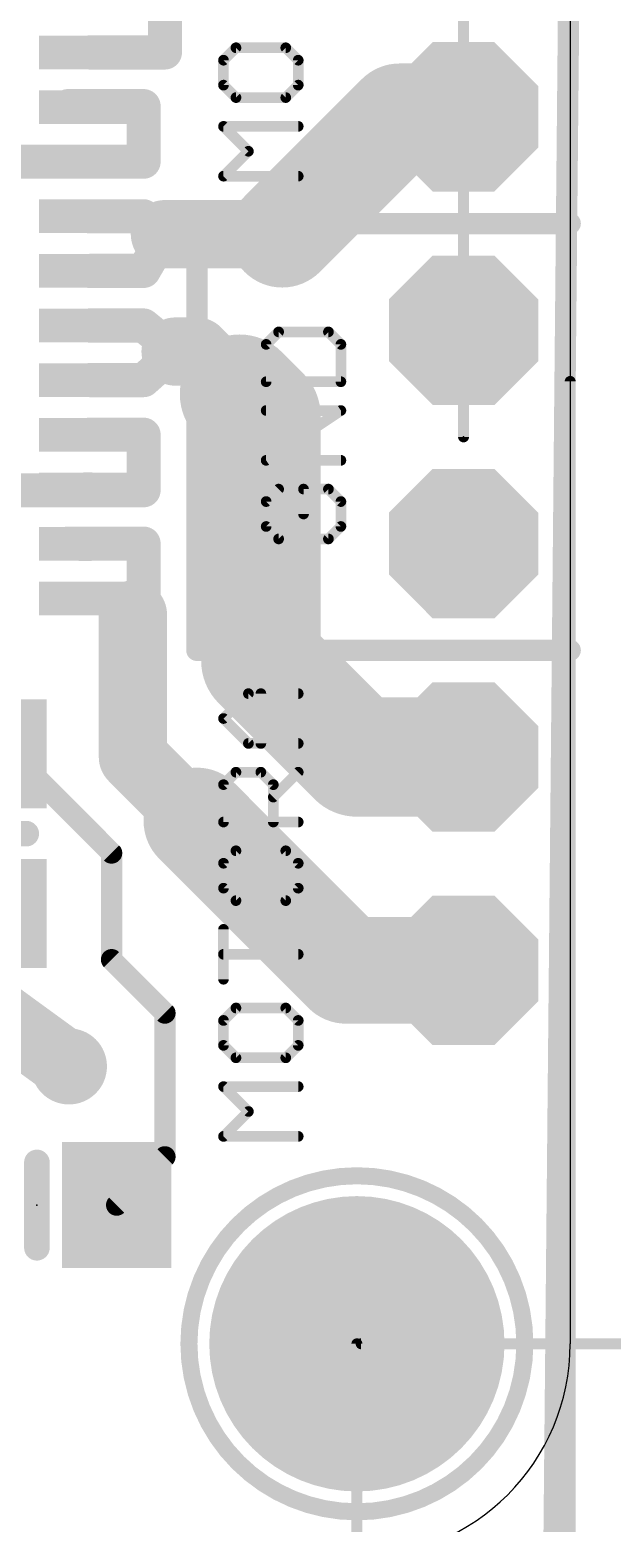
# Model space of a CAD drawing. Extents: x -5.2 to 31.1, y -9.3 to 38.1.
# Drawn here: x 12.62 to 19.55, y 0.41 to 18.18 of the extents above; entities that cross this region are included whole.
import ezdxf

# ---------------------------------------------------------------- set-up
doc = ezdxf.new("R2010")
doc.units = 0
for name, color, linetype in [('1', 12, 'CONTINUOUS'), ('16', 132, 'CONTINUOUS'), ('17', 110, 'CONTINUOUS'), ('18', 110, 'CONTINUOUS'), ('20', 53, 'CONTINUOUS'), ('21', 40, 'CONTINUOUS'), ('23', 40, 'CONTINUOUS'), ('47', 253, 'CONTINUOUS')]:
    doc.layers.add(name, color=color, linetype=linetype)

# ---------------------------------------------------------------- blocks, each defined once
blk = doc.blocks.new('RECT')
blk.add_solid([(-0.5, -0.5), (0.5, -0.5), (-0.5, 0.5), (0.5, 0.5)])
blk = doc.blocks.new('OCTAGONP')
at = {"const_width": 0.5}
blk.add_lwpolyline([(-0.25, -0.1036), (-0.25, 0.1036), (-0.1036, 0.25), (0.1036, 0.25), (0.25, 0.1036), (0.25, -0.1036), (0.1036, -0.25), (-0.1036, -0.25), (-0.25, -0.1036), (-0.25, 0.1036)], dxfattribs=at)
blk = doc.blocks.new('ROUNDP')
at = {"const_width": 0.5}
blk.add_lwpolyline([(0, -0.25, 1), (0, 0.25, 1), (0, -0.25)], format="xyb", dxfattribs=at)
blk = doc.blocks.new('ROUNDV')
at = {"const_width": 0.5}
blk.add_lwpolyline([(0, -0.25, 1), (0, 0.25, 1), (0, -0.25)], format="xyb", dxfattribs=at)

msp = doc.modelspace()

# ---------------------------------------------------------------- linework, layer by layer
at = {"layer": '1'}
for points, const_width in [([(14.224, 18.669), (14.224, 17.911)], 0.4064), ([(14.224, 17.911), (13.326, 17.911)], 0.4064), ([(17.018, 17.145), (15.621, 15.748)], 1.27), ([(17.78, 17.145), (17.018, 17.145)], 1.27), ([(13.97, 17.272), (13.072, 17.272)], 0.4064), ([(13.072, 17.272), (13.326, 17.261)], 0.4064), ([(13.97, 16.611), (13.97, 17.272)], 0.4064), ([(13.326, 16.611), (11.404, 16.611)], 0.4064), ([(13.326, 16.611), (13.97, 16.611)], 0.4064), ([(13.326, 15.961), (13.97, 15.961)], 0.4064), ([(13.97, 15.961), (14.224, 15.748)], 0.4064), ([(15.621, 15.748), (14.224, 15.748)], 0.8128), ([(14.224, 15.748), (13.97, 15.311)], 0.4064), ([(13.97, 15.311), (13.326, 15.311)], 0.4064), ([(13.97, 14.661), (13.326, 14.661)], 0.4064), ([(14.351, 14.351), (13.97, 14.661)], 0.4064), ([(14.351, 14.351), (14.605, 14.351)], 0.8128), ([(14.605, 14.351), (15.113, 13.843)], 0.8128), ([(13.97, 14.011), (14.351, 14.351)], 0.4064), ([(15.113, 13.843), (15.367, 13.589)], 1.4224), ([(15.367, 13.589), (15.367, 10.668)], 1.4224), ([(13.326, 14.011), (13.97, 14.011)], 0.4064), ([(13.97, 13.361), (13.326, 13.361)], 0.4064), ([(13.97, 12.7), (13.97, 13.361)], 0.4064), ([(13.072, 12.7), (11.811, 12.7)], 0.4064), ([(13.326, 12.711), (13.072, 12.7)], 0.4064), ([(13.072, 12.7), (13.97, 12.7)], 0.4064), ([(13.97, 12.065), (13.072, 12.065)], 0.4064), ([(13.072, 12.065), (13.326, 12.061)], 0.4064), ([(13.97, 11.411), (13.97, 12.065)], 0.4064), ([(13.843, 11.2201), (13.843, 9.525)], 0.8128), ([(13.326, 11.411), (13.843, 11.411)], 0.254), ([(13.843, 11.411), (13.843, 11.2201)], 0.254), ([(13.97, 11.411), (13.843, 11.411)], 0.254), ([(15.367, 10.668), (16.51, 9.525)], 1.4224), ([(16.51, 9.525), (17.78, 9.525)], 1.4224), ([(13.843, 9.525), (14.605, 8.763)], 0.8128), ([(12.409, 9.562), (13.589, 8.382)], 0.254), ([(14.605, 8.763), (16.383, 6.985)], 1.27), ([(13.589, 8.382), (13.589, 7.112)], 0.254), ([(16.383, 6.985), (17.78, 6.985)], 1.27), ([(13.589, 7.112), (14.224, 6.477)], 0.254), ([(13.081, 5.842), (12.15, 6.519)], 0.8128), ([(14.224, 6.477), (14.224, 4.765)], 0.254), ([(14.224, 4.765), (13.65, 4.191)], 0.254)]:
    msp.add_lwpolyline(points, dxfattribs=dict(at, const_width=const_width))
for points, const_width in [([(13.326, 18.0126, 1), (13.326, 17.8094)], 0.2032), ([(14.1224, 17.911, 1), (14.3256, 17.911)], 0.2032), ([(14.224, 17.8094, 1), (14.224, 18.0126)], 0.2032), ([(17.018, 17.4625, 1), (17.018, 16.8275)], 0.635), ([(17.2425, 16.9205, 1), (16.7935, 17.3695)], 0.635), ([(17.78, 16.8275, 1), (17.78, 17.4625)], 0.635), ([(13.072, 17.3736, 1), (13.072, 17.1704)], 0.2032), ([(13.0764, 17.3735, 1), (13.0676, 17.1705)], 0.2032), ([(13.3216, 17.1595, 1), (13.3304, 17.3625)], 0.2032), ([(14.0716, 17.272, 1), (13.8684, 17.272)], 0.2032), ([(13.97, 17.1704, 1), (13.97, 17.3736)], 0.2032), ([(13.326, 16.7126, 1), (13.326, 16.5094)], 0.2032), ([(13.326, 16.5094, 1), (13.326, 16.7126)], 0.2032), ([(13.8684, 16.611, 1), (14.0716, 16.611)], 0.2032), ([(13.97, 16.5094, 1), (13.97, 16.7126)], 0.2032), ([(15.3965, 15.9725, 1), (15.8455, 15.5235)], 0.635), ([(13.326, 16.0626, 1), (13.326, 15.8594)], 0.2032), ([(14.0353, 16.0388, 1), (13.9047, 15.8832)], 0.2032), ([(14.224, 15.9512, 1), (14.224, 15.5448)], 0.4064), ([(13.97, 15.8594, 1), (13.97, 16.0626)], 0.2032), ([(15.621, 15.5448, 1), (15.621, 15.9512)], 0.4064), ([(14.3118, 15.6969, 1), (14.1362, 15.7991)], 0.2032), ([(14.1587, 15.6702, 1), (14.2893, 15.8258)], 0.2032), ([(13.326, 15.4126, 1), (13.326, 15.2094)], 0.2032), ([(13.97, 15.2094, 1), (13.97, 15.4126)], 0.2032), ([(13.8822, 15.3621, 1), (14.0578, 15.2599)], 0.2032), ([(13.326, 14.7626, 1), (13.326, 14.5594)], 0.2032), ([(14.0341, 14.7398, 1), (13.9059, 14.5822)], 0.2032), ([(13.97, 14.5594, 1), (13.97, 14.7626)], 0.2032), ([(14.351, 14.5542, 1), (14.351, 14.1478)], 0.4064), ([(14.7487, 14.4947, 1), (14.4613, 14.2073)], 0.4064), ([(14.605, 14.1478, 1), (14.605, 14.5542)], 0.4064), ([(14.4186, 14.2752, 1), (14.2834, 14.4268)], 0.2032), ([(14.2869, 14.2722, 1), (14.4151, 14.4298)], 0.2032), ([(15.3644, 14.0944, 1), (14.8616, 13.5916)], 0.7112), ([(15.7226, 13.589, 1), (15.0114, 13.589)], 0.7112), ([(13.326, 14.1126, 1), (13.326, 13.9094)], 0.2032), ([(13.9024, 14.0868, 1), (14.0376, 13.9352)], 0.2032), ([(13.97, 13.9094, 1), (13.97, 14.1126)], 0.2032), ([(15.1156, 13.3376, 1), (15.6184, 13.8404)], 0.7112), ([(14.9693, 13.6993, 1), (15.2567, 13.9867)], 0.4064), ([(13.326, 13.4626, 1), (13.326, 13.2594)], 0.2032), ([(14.0716, 13.361, 1), (13.8684, 13.361)], 0.2032), ([(13.97, 13.2594, 1), (13.97, 13.4626)], 0.2032), ([(13.072, 12.8016, 1), (13.072, 12.5984)], 0.2032), ([(13.0676, 12.8015, 1), (13.0764, 12.5985)], 0.2032), ([(13.072, 12.5984, 1), (13.072, 12.8016)], 0.2032), ([(13.3304, 12.6095, 1), (13.3216, 12.8125)], 0.2032), ([(13.8684, 12.7, 1), (14.0716, 12.7)], 0.2032), ([(13.97, 12.5984, 1), (13.97, 12.8016)], 0.2032), ([(13.072, 12.1666, 1), (13.072, 11.9634)], 0.2032), ([(13.0736, 12.1666, 1), (13.0704, 11.9634)], 0.2032), ([(14.0716, 12.065, 1), (13.8684, 12.065)], 0.2032), ([(13.97, 11.9634, 1), (13.97, 12.1666)], 0.2032), ([(13.3244, 11.9594, 1), (13.3276, 12.1626)], 0.2032), ([(14.0462, 11.2201, 1), (13.6398, 11.2201)], 0.4064), ([(13.326, 11.4745, 1), (13.326, 11.3475)], 0.127), ([(13.9065, 11.411, 1), (13.7795, 11.411)], 0.127), ([(13.843, 11.4745, 1), (13.843, 11.3475)], 0.127), ([(13.8684, 11.411, 1), (14.0716, 11.411)], 0.2032), ([(13.843, 11.3475, 1), (13.843, 11.4745)], 0.127), ([(13.97, 11.3475, 1), (13.97, 11.4745)], 0.127), ([(15.6184, 10.9194, 1), (15.1156, 10.4166)], 0.7112), ([(13.7795, 11.2201, 1), (13.9065, 11.2201)], 0.127), ([(15.0114, 10.668, 1), (15.7226, 10.668)], 0.7112), ([(16.51, 9.8806, 1), (16.51, 9.1694)], 0.7112), ([(16.2586, 9.2736, 1), (16.7614, 9.7764)], 0.7112), ([(17.78, 9.1694, 1), (17.78, 9.8806)], 0.7112), ([(13.9867, 9.6687, 1), (13.6993, 9.3813)], 0.4064), ([(13.6398, 9.525, 1), (14.0462, 9.525)], 0.4064), ([(14.8295, 8.9875, 1), (14.3805, 8.5385)], 0.635), ([(14.4613, 8.6193, 1), (14.7487, 8.9067)], 0.4064), ([(13.6525, 8.382, 1), (13.5255, 8.382)], 0.127), ([(13.5441, 8.3371, 1), (13.6339, 8.4269)], 0.127), ([(16.383, 7.3025, 1), (16.383, 6.6675)], 0.635), ([(16.1585, 6.7605, 1), (16.6075, 7.2095)], 0.635), ([(17.78, 6.6675, 1), (17.78, 7.3025)], 0.635), ([(13.6339, 7.1569, 1), (13.5441, 7.0671)], 0.127), ([(13.5255, 7.112, 1), (13.6525, 7.112)], 0.127), ([(14.2875, 6.477, 1), (14.1605, 6.477)], 0.127), ([(14.1791, 6.4321, 1), (14.2689, 6.5219)], 0.127), ([(12.9615, 5.6777, 1), (13.2005, 6.0063)], 0.4064), ([(14.1605, 4.765, 1), (14.2875, 4.765)], 0.127), ([(14.2689, 4.7201, 1), (14.1791, 4.8099)], 0.127), ([(13.6051, 4.2359, 1), (13.6949, 4.1461)], 0.127)]:
    msp.add_lwpolyline(points, format="xyb", dxfattribs=dict(at, const_width=const_width))
at = {"layer": '16'}
for points, const_width in [([(19.11, 26.73), (18.856, 0)], 0.254), ([(13.081, 5.842), (13.081, 5.969)], 0.4064)]:
    msp.add_lwpolyline(points, dxfattribs=dict(at, const_width=const_width))
at = {"layer": '16', "const_width": 0.2032}
for points in [[(13.1826, 5.969, 1), (12.9794, 5.969)], [(12.9794, 5.842, 1), (13.1826, 5.842)]]:
    msp.add_lwpolyline(points, format="xyb", dxfattribs=at)
at = {"layer": '20'}
msp.add_line((19.05, 24.13), (19.05, 2.54), dxfattribs=at)
msp.add_arc((16.51, 2.54), 2.54, 270, 0, dxfattribs=at)
at = {"layer": '21'}
for points, const_width in [([(15.07, 17.9672), (14.9217, 17.8189)], 0.127), ([(15.6632, 17.9672), (15.07, 17.9672)], 0.127), ([(15.8115, 17.8189), (15.6632, 17.9672)], 0.127), ([(14.9217, 17.8189), (14.9217, 17.5223)], 0.127), ([(15.8115, 17.5223), (15.8115, 17.8189)], 0.127), ([(14.9217, 17.5223), (15.07, 17.374)], 0.127), ([(15.07, 17.374), (15.6632, 17.374)], 0.127), ([(15.6632, 17.374), (15.8115, 17.5223)], 0.127), ([(15.2183, 16.7351), (14.9217, 17.0317)], 0.127), ([(14.9217, 17.0317), (15.8115, 17.0317)], 0.127), ([(14.9217, 16.4385), (15.2183, 16.7351)], 0.127), ([(15.8115, 16.4385), (14.9217, 16.4385)], 0.127), ([(19.05, 15.875), (14.605, 15.875)], 0.254), ([(14.605, 15.875), (14.605, 10.795)], 0.254), ([(15.578, 14.5847), (15.4297, 14.4364)], 0.127), ([(16.1712, 14.5847), (15.578, 14.5847)], 0.127), ([(16.3195, 14.4364), (16.1712, 14.5847)], 0.127), ([(15.4297, 14.4364), (15.4297, 13.9915)], 0.127), ([(16.3195, 13.9915), (16.3195, 14.4364)], 0.127), ([(15.4297, 13.9915), (16.3195, 13.9915)], 0.127), ([(15.4297, 13.056), (16.3195, 13.6492)], 0.127), ([(16.3195, 13.6492), (15.4297, 13.6492)], 0.127), ([(16.3195, 13.056), (15.4297, 13.056)], 0.127), ([(15.578, 12.7137), (15.4297, 12.5654)], 0.127), ([(15.4297, 12.5654), (15.4297, 12.2688)], 0.127), ([(16.1712, 12.7137), (15.8746, 12.7137)], 0.127), ([(15.8746, 12.7137), (15.8746, 12.4171)], 0.127), ([(16.3195, 12.5654), (16.1712, 12.7137)], 0.127), ([(16.3195, 12.2688), (16.3195, 12.5654)], 0.127), ([(15.4297, 12.2688), (15.578, 12.1205)], 0.127), ([(16.1712, 12.1205), (16.3195, 12.2688)], 0.127), ([(15.578, 12.1205), (16.1712, 12.1205)], 0.127), ([(14.605, 10.795), (19.05, 10.795)], 0.254), ([(14.9217, 9.9827), (15.2183, 10.2793)], 0.127), ([(15.2183, 10.2793), (15.8115, 10.2793)], 0.127), ([(15.3666, 9.6861), (15.3666, 10.2793)], 0.127), ([(15.2183, 9.6861), (14.9217, 9.9827)], 0.127), ([(15.8115, 9.6861), (15.2183, 9.6861)], 0.127), ([(14.9217, 9.1955), (15.07, 9.3437)], 0.127), ([(14.9217, 8.7506), (14.9217, 9.1955)], 0.127), ([(15.07, 9.3437), (15.3666, 9.3437)], 0.127), ([(15.3666, 9.3437), (15.5149, 9.1955)], 0.127), ([(15.5149, 9.0472), (15.8115, 9.3437)], 0.127), ([(15.5149, 9.1955), (15.5149, 8.7506)], 0.127), ([(12.573, 8.612), (11.557, 8.612)], 0.3048), ([(15.8115, 8.7506), (14.9217, 8.7506)], 0.127), ([(15.07, 8.4082), (14.9217, 8.2599)], 0.127), ([(15.6632, 8.4082), (15.07, 8.4082)], 0.127), ([(15.8115, 8.2599), (15.6632, 8.4082)], 0.127), ([(14.9217, 8.2599), (14.9217, 7.9633)], 0.127), ([(15.8115, 7.9633), (15.8115, 8.2599)], 0.127), ([(14.9217, 7.9633), (15.07, 7.8151)], 0.127), ([(15.6632, 7.8151), (15.8115, 7.9633)], 0.127), ([(15.07, 7.8151), (15.6632, 7.8151)], 0.127), ([(14.9217, 6.8795), (14.9217, 7.4727)], 0.127), ([(15.8115, 7.1761), (14.9217, 7.1761)], 0.127), ([(15.07, 6.5372), (14.9217, 6.3889)], 0.127), ([(15.6632, 6.5372), (15.07, 6.5372)], 0.127), ([(15.8115, 6.3889), (15.6632, 6.5372)], 0.127), ([(14.9217, 6.3889), (14.9217, 6.0923)], 0.127), ([(15.8115, 6.0923), (15.8115, 6.3889)], 0.127), ([(14.9217, 6.0923), (15.07, 5.944)], 0.127), ([(15.6632, 5.944), (15.8115, 6.0923)], 0.127), ([(15.07, 5.944), (15.6632, 5.944)], 0.127), ([(15.2183, 5.3051), (14.9217, 5.6017)], 0.127), ([(14.9217, 5.6017), (15.8115, 5.6017)], 0.127), ([(14.9217, 5.0085), (15.2183, 5.3051)], 0.127), ([(15.8115, 5.0085), (14.9217, 5.0085)], 0.127), ([(12.7, 4.699), (12.7, 3.683)], 0.3048)]:
    msp.add_lwpolyline(points, dxfattribs=dict(at, const_width=const_width))
for points, const_width in [([(15.07, 17.9989, 1), (15.07, 17.9354)], 0.0635), ([(15.0925, 17.9447, 1), (15.0476, 17.9896)], 0.0635), ([(15.6857, 17.9896, 1), (15.6408, 17.9447)], 0.0635), ([(15.6632, 17.9354, 1), (15.6632, 17.9989)], 0.0635), ([(14.9535, 17.8189, 1), (14.89, 17.8189)], 0.0635), ([(14.8993, 17.8413, 1), (14.9442, 17.7964)], 0.0635), ([(15.8433, 17.8189, 1), (15.7797, 17.8189)], 0.0635), ([(15.789, 17.7964, 1), (15.834, 17.8413)], 0.0635), ([(14.89, 17.5223, 1), (14.9535, 17.5223)], 0.0635), ([(14.9442, 17.5448, 1), (14.8993, 17.4999)], 0.0635), ([(15.07, 17.4058, 1), (15.07, 17.3423)], 0.0635), ([(15.0476, 17.3516, 1), (15.0925, 17.3965)], 0.0635), ([(15.6408, 17.3965, 1), (15.6857, 17.3516)], 0.0635), ([(15.6632, 17.3423, 1), (15.6632, 17.4058)], 0.0635), ([(15.7797, 17.5223, 1), (15.8433, 17.5223)], 0.0635), ([(15.834, 17.4999, 1), (15.789, 17.5448)], 0.0635), ([(14.9217, 17.0634, 1), (14.9217, 16.9999)], 0.0635), ([(14.9442, 17.0541, 1), (14.8993, 17.0092)], 0.0635), ([(15.8115, 16.9999, 1), (15.8115, 17.0634)], 0.0635), ([(15.2408, 16.7126, 1), (15.1959, 16.7575)], 0.0635), ([(15.1959, 16.7126, 1), (15.2408, 16.7575)], 0.0635), ([(14.9217, 16.4703, 1), (14.9217, 16.4068)], 0.0635), ([(14.8993, 16.461, 1), (14.9442, 16.416)], 0.0635), ([(15.8115, 16.4068, 1), (15.8115, 16.4703)], 0.0635), ([(14.605, 15.9385, 1), (14.605, 15.8115)], 0.127), ([(14.6685, 15.875, 1), (14.5415, 15.875)], 0.127), ([(19.05, 15.8115, 1), (19.05, 15.9385)], 0.127), ([(15.578, 14.6165, 1), (15.578, 14.553)], 0.0635), ([(15.6005, 14.5623, 1), (15.5556, 14.6072)], 0.0635), ([(16.1937, 14.6072, 1), (16.1488, 14.5623)], 0.0635), ([(16.1712, 14.553, 1), (16.1712, 14.6165)], 0.0635), ([(15.4615, 14.4364, 1), (15.398, 14.4364)], 0.0635), ([(15.4073, 14.4589, 1), (15.4522, 14.414)], 0.0635), ([(16.3513, 14.4364, 1), (16.2878, 14.4364)], 0.0635), ([(16.297, 14.414, 1), (16.342, 14.4589)], 0.0635), ([(15.4297, 14.0233, 1), (15.4297, 13.9598)], 0.0635), ([(16.3195, 13.9598, 1), (16.3195, 14.0233)], 0.0635), ([(15.398, 13.9915, 1), (15.4615, 13.9915)], 0.0635), ([(16.2878, 13.9915, 1), (16.3513, 13.9915)], 0.0635), ([(15.4297, 13.6809, 1), (15.4297, 13.6174)], 0.0635), ([(16.3371, 13.6228, 1), (16.3019, 13.6756)], 0.0635), ([(16.3195, 13.6174, 1), (16.3195, 13.6809)], 0.0635), ([(15.4297, 13.0878, 1), (15.4297, 13.0243)], 0.0635), ([(15.4121, 13.0824, 1), (15.4474, 13.0296)], 0.0635), ([(16.3195, 13.0243, 1), (16.3195, 13.0878)], 0.0635), ([(15.4615, 12.5654, 1), (15.398, 12.5654)], 0.0635), ([(15.6005, 12.6912, 1), (15.5556, 12.7361)], 0.0635), ([(15.8746, 12.7454, 1), (15.8746, 12.6819)], 0.0635), ([(15.9064, 12.7137, 1), (15.8429, 12.7137)], 0.0635), ([(16.1937, 12.7361, 1), (16.1488, 12.6912)], 0.0635), ([(16.1712, 12.6819, 1), (16.1712, 12.7454)], 0.0635), ([(16.3513, 12.5654, 1), (16.2878, 12.5654)], 0.0635), ([(15.4073, 12.5878, 1), (15.4522, 12.5429)], 0.0635), ([(15.8429, 12.4171, 1), (15.9064, 12.4171)], 0.0635), ([(16.297, 12.5429, 1), (16.342, 12.5878)], 0.0635), ([(15.398, 12.2688, 1), (15.4615, 12.2688)], 0.0635), ([(15.4522, 12.2912, 1), (15.4073, 12.2463)], 0.0635), ([(16.2878, 12.2688, 1), (16.3513, 12.2688)], 0.0635), ([(16.342, 12.2463, 1), (16.297, 12.2912)], 0.0635), ([(15.578, 12.1523, 1), (15.578, 12.0887)], 0.0635), ([(15.5556, 12.098, 1), (15.6005, 12.143)], 0.0635), ([(16.1488, 12.143, 1), (16.1937, 12.098)], 0.0635), ([(16.1712, 12.0887, 1), (16.1712, 12.1523)], 0.0635), ([(14.605, 10.8585, 1), (14.605, 10.7315)], 0.127), ([(14.5415, 10.795, 1), (14.6685, 10.795)], 0.127), ([(19.05, 10.7315, 1), (19.05, 10.8585)], 0.127), ([(15.2183, 10.311, 1), (15.2183, 10.2475)], 0.0635), ([(15.2408, 10.2568, 1), (15.1959, 10.3017)], 0.0635), ([(15.3984, 10.2793, 1), (15.3349, 10.2793)], 0.0635), ([(15.8115, 10.2475, 1), (15.8115, 10.311)], 0.0635), ([(14.9442, 10.0051, 1), (14.8993, 9.9602)], 0.0635), ([(14.8993, 10.0051, 1), (14.9442, 9.9602)], 0.0635), ([(15.2183, 9.7178, 1), (15.2183, 9.6543)], 0.0635), ([(15.1959, 9.6636, 1), (15.2408, 9.7085)], 0.0635), ([(15.3349, 9.6861, 1), (15.3984, 9.6861)], 0.0635), ([(15.8115, 9.6543, 1), (15.8115, 9.7178)], 0.0635), ([(14.9535, 9.1955, 1), (14.89, 9.1955)], 0.0635), ([(14.8993, 9.2179, 1), (14.9442, 9.173)], 0.0635), ([(15.07, 9.3755, 1), (15.07, 9.312)], 0.0635), ([(15.0925, 9.3213, 1), (15.0476, 9.3662)], 0.0635), ([(15.3891, 9.3662, 1), (15.3442, 9.3213)], 0.0635), ([(15.3666, 9.312, 1), (15.3666, 9.3755)], 0.0635), ([(15.5467, 9.1955, 1), (15.4832, 9.1955)], 0.0635), ([(15.4925, 9.173, 1), (15.5374, 9.2179)], 0.0635), ([(15.834, 9.3213, 1), (15.789, 9.3662)], 0.0635), ([(15.4925, 9.0696, 1), (15.5374, 9.0247)], 0.0635), ([(12.573, 8.5358, 1), (12.573, 8.6882)], 0.1524), ([(14.9217, 8.7823, 1), (14.9217, 8.7188)], 0.0635), ([(14.89, 8.7506, 1), (14.9535, 8.7506)], 0.0635), ([(15.4832, 8.7506, 1), (15.5467, 8.7506)], 0.0635), ([(15.8115, 8.7188, 1), (15.8115, 8.7823)], 0.0635), ([(15.07, 8.44, 1), (15.07, 8.3765)], 0.0635), ([(15.0925, 8.3858, 1), (15.0476, 8.4307)], 0.0635), ([(15.6857, 8.4307, 1), (15.6408, 8.3858)], 0.0635), ([(15.6632, 8.3765, 1), (15.6632, 8.44)], 0.0635), ([(14.9535, 8.2599, 1), (14.89, 8.2599)], 0.0635), ([(14.8993, 8.2824, 1), (14.9442, 8.2375)], 0.0635), ([(15.8433, 8.2599, 1), (15.7797, 8.2599)], 0.0635), ([(15.789, 8.2375, 1), (15.834, 8.2824)], 0.0635), ([(14.9442, 7.9858, 1), (14.8993, 7.9409)], 0.0635), ([(15.834, 7.9409, 1), (15.789, 7.9858)], 0.0635), ([(14.89, 7.9633, 1), (14.9535, 7.9633)], 0.0635), ([(15.07, 7.8468, 1), (15.07, 7.7833)], 0.0635), ([(15.0476, 7.7926, 1), (15.0925, 7.8375)], 0.0635), ([(15.6408, 7.8375, 1), (15.6857, 7.7926)], 0.0635), ([(15.6632, 7.7833, 1), (15.6632, 7.8468)], 0.0635), ([(15.7797, 7.9633, 1), (15.8433, 7.9633)], 0.0635), ([(14.9535, 7.4727, 1), (14.89, 7.4727)], 0.0635), ([(14.9217, 7.2079, 1), (14.9217, 7.1444)], 0.0635), ([(15.8115, 7.1444, 1), (15.8115, 7.2079)], 0.0635), ([(14.89, 6.8795, 1), (14.9535, 6.8795)], 0.0635), ([(15.07, 6.5689, 1), (15.07, 6.5054)], 0.0635), ([(15.0925, 6.5147, 1), (15.0476, 6.5596)], 0.0635), ([(15.6857, 6.5596, 1), (15.6408, 6.5147)], 0.0635), ([(15.6632, 6.5054, 1), (15.6632, 6.5689)], 0.0635), ([(14.9535, 6.3889, 1), (14.89, 6.3889)], 0.0635), ([(14.8993, 6.4113, 1), (14.9442, 6.3664)], 0.0635), ([(15.8433, 6.3889, 1), (15.7797, 6.3889)], 0.0635), ([(15.789, 6.3664, 1), (15.834, 6.4113)], 0.0635), ([(14.89, 6.0923, 1), (14.9535, 6.0923)], 0.0635), ([(14.9442, 6.1148, 1), (14.8993, 6.0699)], 0.0635), ([(15.7797, 6.0923, 1), (15.8433, 6.0923)], 0.0635), ([(15.834, 6.0699, 1), (15.789, 6.1148)], 0.0635), ([(15.07, 5.9758, 1), (15.07, 5.9123)], 0.0635), ([(15.0476, 5.9216, 1), (15.0925, 5.9665)], 0.0635), ([(15.6408, 5.9665, 1), (15.6857, 5.9216)], 0.0635), ([(15.6632, 5.9123, 1), (15.6632, 5.9758)], 0.0635), ([(14.9217, 5.6334, 1), (14.9217, 5.5699)], 0.0635), ([(14.9442, 5.6241, 1), (14.8993, 5.5792)], 0.0635), ([(15.8115, 5.5699, 1), (15.8115, 5.6334)], 0.0635), ([(15.2408, 5.2826, 1), (15.1959, 5.3275)], 0.0635), ([(15.1959, 5.2826, 1), (15.2408, 5.3275)], 0.0635), ([(14.9217, 5.0403, 1), (14.9217, 4.9768)], 0.0635), ([(14.8993, 5.031, 1), (14.9442, 4.986)], 0.0635), ([(15.8115, 4.9768, 1), (15.8115, 5.0403)], 0.0635), ([(12.7762, 4.699, 1), (12.6238, 4.699)], 0.1524), ([(16.51, 0.54, 1), (16.51, 4.54, 1), (16.51, 0.54)], 0.2032), ([(12.6238, 3.683, 1), (12.7762, 3.683)], 0.1524)]:
    msp.add_lwpolyline(points, format="xyb", dxfattribs=dict(at, const_width=const_width))
at = {"layer": '23'}
for p in [(17.78, 13.335), (12.7, 4.191), (16.51, 2.54)]:
    msp.add_point(p, dxfattribs=at)
at = {"layer": '47', "const_width": 0.13}
for points in [[(17.78, 13.335), (17.78, 37.6624)], [(19.05, 13.9954), (19.05, -9.189)], [(16.51, 2.54), (16.51, -5.1504)], [(16.5608, 2.54), (26.0292, 2.54)]]:
    msp.add_lwpolyline(points, dxfattribs=at)
at = {"layer": '47', "const_width": 0.065}
for points in [[(19.0825, 13.9954, 1), (19.0175, 13.9954)], [(17.7475, 13.335, 1), (17.8125, 13.335)], [(16.5425, 2.54, 1), (16.4775, 2.54)], [(16.5608, 2.5725, 1), (16.5608, 2.5075)]]:
    msp.add_lwpolyline(points, format="xyb", dxfattribs=at)

# ---------------------------------------------------------------- block references
at = {"layer": '1'}
for p, xscale, yscale, rotation in [((13.326, 17.911), 0.4, 1.2, 90), ((13.326, 17.261), 0.4, 1.2, 90), ((13.326, 16.611), 0.4, 1.2, 90), ((13.326, 15.961), 0.4, 1.2, 90), ((13.326, 15.311), 0.4, 1.2, 90), ((13.326, 14.661), 0.4, 1.2, 90), ((13.326, 14.011), 0.4, 1.2, 90), ((13.326, 13.361), 0.4, 1.2, 90), ((13.326, 12.711), 0.4, 1.2, 90), ((13.326, 12.061), 0.4, 1.2, 90), ((13.326, 11.411), 0.4, 1.2, 90), ((12.065, 9.562), 1.3, 1.5, 270), ((12.065, 7.662), 1.3, 1.5, 270)]:
    msp.add_blockref('RECT', p, dxfattribs=dict(at, xscale=xscale, yscale=yscale, rotation=rotation))
at = {"layer": '1', "xscale": 1.3, "yscale": 1.5}
msp.add_blockref('RECT', (13.65, 4.191), dxfattribs=at)
at = {"layer": '17', "xscale": 1.778, "yscale": 1.778, "rotation": 180}
for p in [(17.78, 17.145), (17.78, 17.145), (17.78, 14.605), (17.78, 14.605), (17.78, 12.065), (17.78, 12.065), (17.78, 9.525), (17.78, 9.525), (17.78, 6.985), (17.78, 6.985)]:
    msp.add_blockref('OCTAGONP', p, dxfattribs=at)
at = {"layer": '17', "xscale": 3.516, "yscale": 3.516}
msp.add_blockref('ROUNDP', (16.51, 2.54), dxfattribs=at)
msp.add_blockref('ROUNDP', (16.51, 2.54), dxfattribs=at)
at = {"layer": '18', "xscale": 0.9064, "yscale": 0.9064}
msp.add_blockref('ROUNDV', (13.081, 5.842), dxfattribs=at)
msp.add_blockref('ROUNDV', (13.081, 5.842), dxfattribs=at)

doc.saveas('drawing.dxf')
